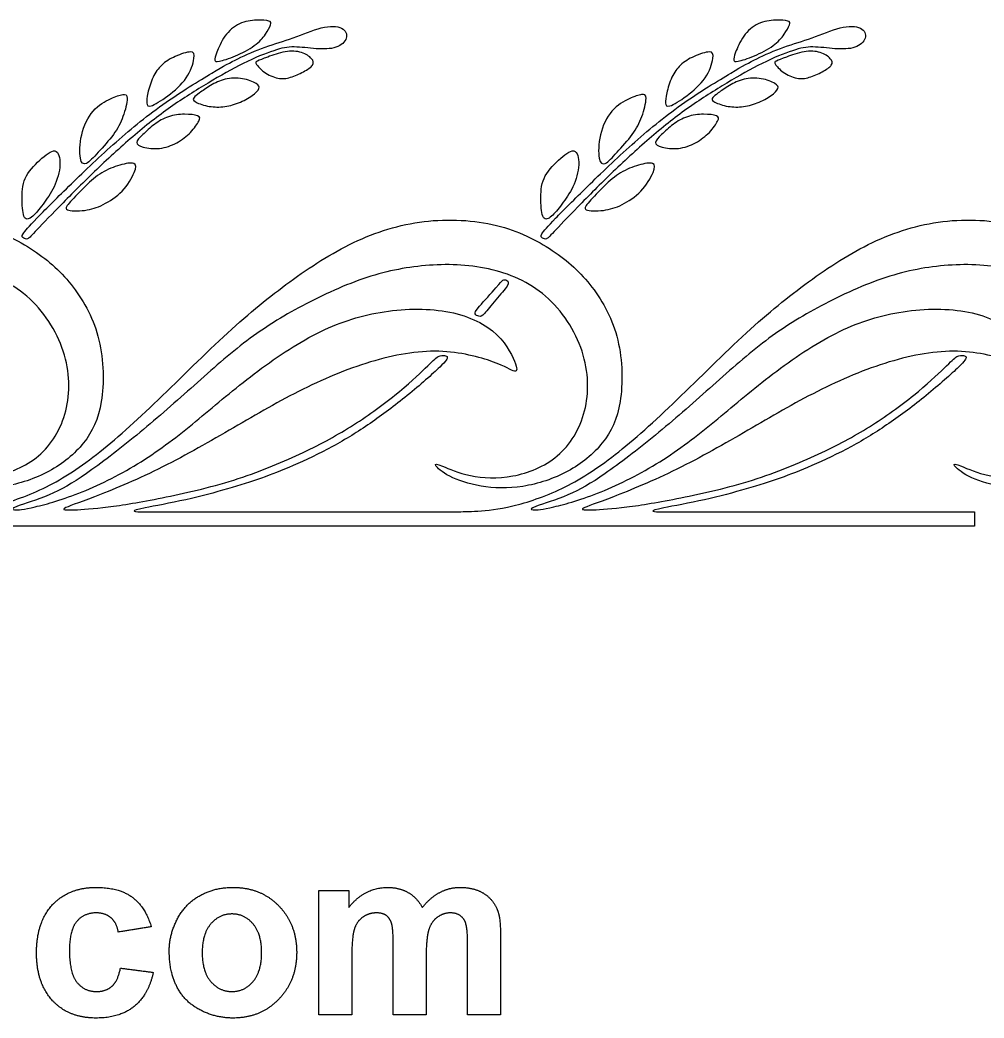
# Model space of a CAD drawing. Header units: millimetres. Extents: x -100 to 100, y -108 to 99.
# Drawn here: x 29.51 to 57.54, y -107.09 to -78.09 of the extents above; entities that cross this region are included whole.
import ezdxf

# ---------------------------------------------------------------- set-up
doc = ezdxf.new("R2010")
doc.units = ezdxf.units.MM
doc.header["$MEASUREMENT"] = 0
doc.layers.add('Default', color=18, linetype='Continuous')

msp = doc.modelspace()

# ---------------------------------------------------------------- linework, layer by layer
at = {"color": 5, "linetype": 'ByBlock', "lineweight": -2}
for points, knots in [([(35.093, -79.631), (34.732, -79.845), (34.174, -80.183), (33.661, -80.547), (33.148, -80.911), (32.679, -81.301), (32.222, -81.71), (31.765, -82.119), (31.318, -82.545), (30.933, -82.92), (30.548, -83.296), (30.225, -83.619), (30, -83.851), (29.776, -84.082), (29.65, -84.222), (29.603, -84.302), (29.556, -84.383), (29.586, -84.406), (29.656, -84.445), (29.695, -84.461), (29.773, -84.434), (29.812, -84.389), (30.099, -84.085), (30.348, -83.825), (30.953, -83.206), (31.667, -82.487), (32.42, -81.795), (32.79, -81.48), (33.159, -81.165), (33.522, -80.88), (33.888, -80.622), (34.255, -80.364), (34.626, -80.133), (34.982, -79.919), (35.337, -79.706), (35.678, -79.511), (36.005, -79.349), (36.333, -79.187), (36.648, -79.059), (36.887, -78.979), (37.125, -78.9), (37.287, -78.869), (37.482, -78.871), (37.678, -78.872), (37.906, -78.905), (38.122, -78.921), (38.339, -78.936), (38.542, -78.933), (38.698, -78.88), (38.854, -78.827), (38.963, -78.724), (38.997, -78.614), (39.03, -78.504), (38.988, -78.387), (38.862, -78.325), (38.735, -78.264), (38.523, -78.258), (38.021, -78.381), (37.73, -78.509), (37.178, -78.707), (36.916, -78.777), (36.64, -78.876), (36.364, -78.975), (36.074, -79.104), (35.846, -79.214), (35.619, -79.324), (35.455, -79.416), (35.093, -79.631)], [0, 0, 0, 0, 0.038462, 0.038462, 0.038462, 0.076923, 0.076923, 0.076923, 0.115385, 0.115385, 0.115385, 0.153846, 0.153846, 0.153846, 0.192308, 0.192308, 0.192308, 0.230769, 0.230769, 0.269231, 0.269231, 0.307692, 0.307692, 0.346154, 0.346154, 0.384615, 0.423077, 0.423077, 0.423077, 0.461538, 0.461538, 0.461538, 0.5, 0.5, 0.5, 0.538462, 0.538462, 0.538462, 0.576923, 0.576923, 0.576923, 0.615385, 0.615385, 0.615385, 0.653846, 0.653846, 0.653846, 0.692308, 0.692308, 0.692308, 0.730769, 0.730769, 0.730769, 0.769231, 0.769231, 0.769231, 0.807692, 0.807692, 0.846154, 0.846154, 0.884615, 0.884615, 0.884615, 0.923077, 0.923077, 0.923077, 1, 1, 1, 1]), ([(35.234, -79.026), (35.28, -78.902), (35.359, -78.717), (35.471, -78.56), (35.584, -78.403), (35.729, -78.274), (35.892, -78.198), (36.055, -78.122), (36.236, -78.099), (36.392, -78.092), (36.549, -78.086), (36.68, -78.097), (36.747, -78.117), (36.815, -78.136), (36.819, -78.164), (36.796, -78.229), (36.772, -78.294), (36.72, -78.396), (36.646, -78.503), (36.571, -78.611), (36.473, -78.723), (36.323, -78.833), (36.172, -78.942), (35.968, -79.048), (35.778, -79.129), (35.588, -79.21), (35.411, -79.266), (35.21, -79.306), (35.186, -79.291), (35.181, -79.252), (35.175, -79.213), (35.188, -79.15), (35.234, -79.026)], [0, 0, 0, 0, 0.083333, 0.083333, 0.083333, 0.166667, 0.166667, 0.166667, 0.25, 0.25, 0.25, 0.333333, 0.333333, 0.333333, 0.416667, 0.416667, 0.416667, 0.5, 0.5, 0.5, 0.583333, 0.583333, 0.583333, 0.666667, 0.666667, 0.666667, 0.75, 0.75, 0.833333, 0.833333, 0.833333, 1, 1, 1, 1]), ([(50.174, -79.631), (49.813, -79.845), (49.255, -80.183), (48.742, -80.547), (48.228, -80.911), (47.76, -81.301), (46.845, -82.119), (46.399, -82.545), (46.014, -82.92), (45.629, -83.296), (45.305, -83.619), (45.081, -83.851), (44.856, -84.082), (44.731, -84.222), (44.683, -84.302), (44.636, -84.383), (44.667, -84.406), (44.736, -84.445), (44.776, -84.461), (44.815, -84.447), (44.854, -84.434), (44.932, -84.344), (45.428, -83.825), (45.731, -83.516), (46.033, -83.206), (46.39, -82.847), (46.757, -82.494), (47.124, -82.141), (47.5, -81.795), (47.87, -81.48), (48.24, -81.165), (48.602, -80.88), (48.969, -80.622), (49.336, -80.364), (49.707, -80.133), (50.062, -79.919), (50.418, -79.706), (50.758, -79.511), (51.086, -79.349), (51.414, -79.187), (51.729, -79.059), (51.967, -78.979), (52.206, -78.9), (52.368, -78.869), (52.563, -78.871), (52.758, -78.872), (52.987, -78.905), (53.203, -78.921), (53.419, -78.936), (53.623, -78.933), (53.779, -78.88), (53.935, -78.827), (54.044, -78.724), (54.077, -78.614), (54.111, -78.504), (54.069, -78.387), (53.942, -78.325), (53.815, -78.264), (53.603, -78.258), (53.101, -78.381), (52.811, -78.509), (52.535, -78.608), (52.259, -78.707), (51.997, -78.777), (51.72, -78.876), (51.444, -78.975), (51.154, -79.104), (50.927, -79.214), (50.7, -79.324), (50.535, -79.416), (50.174, -79.631)], [0, 0, 0, 0, 0.038462, 0.038462, 0.038462, 0.076923, 0.076923, 0.115385, 0.115385, 0.115385, 0.153846, 0.153846, 0.153846, 0.192308, 0.192308, 0.192308, 0.230769, 0.230769, 0.269231, 0.269231, 0.269231, 0.307692, 0.346154, 0.346154, 0.346154, 0.384615, 0.384615, 0.384615, 0.423077, 0.423077, 0.423077, 0.461538, 0.461538, 0.461538, 0.5, 0.5, 0.5, 0.538462, 0.538462, 0.538462, 0.576923, 0.576923, 0.576923, 0.615385, 0.615385, 0.615385, 0.653846, 0.653846, 0.653846, 0.692308, 0.692308, 0.692308, 0.730769, 0.730769, 0.730769, 0.769231, 0.769231, 0.769231, 0.807692, 0.807692, 0.846154, 0.846154, 0.846154, 0.884615, 0.884615, 0.884615, 0.923077, 0.923077, 0.923077, 1, 1, 1, 1]), ([(50.314, -79.026), (50.36, -78.902), (50.44, -78.717), (50.552, -78.56), (50.664, -78.403), (50.809, -78.274), (50.972, -78.198), (51.135, -78.122), (51.317, -78.099), (51.473, -78.092), (51.629, -78.086), (51.76, -78.097), (51.828, -78.117), (51.895, -78.136), (51.9, -78.164), (51.852, -78.294), (51.801, -78.396), (51.726, -78.503), (51.651, -78.611), (51.554, -78.723), (51.403, -78.833), (51.253, -78.942), (51.049, -79.048), (50.859, -79.129), (50.668, -79.21), (50.491, -79.266), (50.391, -79.286), (50.29, -79.306), (50.267, -79.291), (50.261, -79.252), (50.255, -79.213), (50.268, -79.15), (50.314, -79.026)], [0, 0, 0, 0, 0.083333, 0.083333, 0.083333, 0.166667, 0.166667, 0.166667, 0.25, 0.25, 0.25, 0.333333, 0.333333, 0.333333, 0.416667, 0.416667, 0.5, 0.5, 0.5, 0.583333, 0.583333, 0.583333, 0.666667, 0.666667, 0.666667, 0.75, 0.75, 0.75, 0.833333, 0.833333, 0.833333, 1, 1, 1, 1]), ([(33.231, -80.205), (33.262, -80.072), (33.316, -79.897), (33.382, -79.753), (33.449, -79.609), (33.528, -79.496), (33.74, -79.299), (33.872, -79.216), (34.185, -79.075), (34.366, -79.016), (34.57, -79.013), (34.592, -79.069), (34.57, -79.209), (34.548, -79.348), (34.481, -79.571), (34.345, -79.771), (34.21, -79.97), (34.006, -80.146), (33.811, -80.291), (33.616, -80.436), (33.429, -80.55), (33.326, -80.584), (33.223, -80.617), (33.203, -80.57), (33.198, -80.5), (33.192, -80.43), (33.2, -80.338), (33.231, -80.205)], [0, 0, 0, 0, 0.090909, 0.090909, 0.090909, 0.181818, 0.181818, 0.272727, 0.272727, 0.363636, 0.363636, 0.454545, 0.454545, 0.454545, 0.545455, 0.545455, 0.545455, 0.636364, 0.636364, 0.636364, 0.727273, 0.727273, 0.727273, 0.818182, 0.818182, 0.818182, 1, 1, 1, 1]), ([(36.714, -79.163), (36.857, -79.111), (37.045, -79.043), (37.221, -79.013), (37.398, -78.983), (37.562, -78.991), (37.695, -79.032), (37.827, -79.074), (37.928, -79.147), (38.044, -79.277), (38.059, -79.333), (37.972, -79.458), (37.871, -79.528), (37.752, -79.592), (37.634, -79.656), (37.498, -79.715), (37.375, -79.752), (37.252, -79.789), (37.14, -79.804), (37.01, -79.778), (36.881, -79.751), (36.733, -79.683), (36.618, -79.603), (36.504, -79.523), (36.423, -79.431), (36.388, -79.376), (36.353, -79.322), (36.365, -79.305), (36.419, -79.279), (36.473, -79.252), (36.571, -79.216), (36.714, -79.163)], [0, 0, 0, 0, 0.083333, 0.083333, 0.083333, 0.166667, 0.166667, 0.166667, 0.25, 0.25, 0.333333, 0.333333, 0.416667, 0.416667, 0.416667, 0.5, 0.5, 0.5, 0.583333, 0.583333, 0.583333, 0.666667, 0.666667, 0.666667, 0.75, 0.75, 0.75, 0.833333, 0.833333, 0.833333, 1, 1, 1, 1]), ([(48.312, -80.205), (48.343, -80.072), (48.396, -79.897), (48.463, -79.753), (48.529, -79.609), (48.609, -79.496), (48.82, -79.299), (48.952, -79.216), (49.109, -79.146), (49.265, -79.075), (49.447, -79.016), (49.65, -79.013), (49.673, -79.069), (49.65, -79.209), (49.628, -79.348), (49.561, -79.571), (49.426, -79.771), (49.29, -79.97), (49.087, -80.146), (48.696, -80.436), (48.51, -80.55), (48.406, -80.584), (48.303, -80.617), (48.284, -80.57), (48.278, -80.5), (48.272, -80.43), (48.281, -80.338), (48.312, -80.205)], [0, 0, 0, 0, 0.090909, 0.090909, 0.090909, 0.181818, 0.181818, 0.272727, 0.272727, 0.272727, 0.363636, 0.363636, 0.454545, 0.454545, 0.454545, 0.545455, 0.545455, 0.545455, 0.636364, 0.636364, 0.727273, 0.727273, 0.727273, 0.818182, 0.818182, 0.818182, 1, 1, 1, 1]), ([(51.794, -79.163), (51.937, -79.111), (52.126, -79.043), (52.302, -79.013), (52.478, -78.983), (52.643, -78.991), (52.775, -79.032), (52.908, -79.074), (53.008, -79.147), (53.066, -79.212), (53.124, -79.277), (53.139, -79.333), (53.053, -79.458), (52.951, -79.528), (52.833, -79.592), (52.714, -79.656), (52.579, -79.715), (52.455, -79.752), (52.332, -79.789), (52.22, -79.804), (52.091, -79.778), (51.961, -79.751), (51.813, -79.683), (51.699, -79.603), (51.585, -79.523), (51.504, -79.431), (51.469, -79.376), (51.434, -79.322), (51.445, -79.305), (51.499, -79.279), (51.554, -79.252), (51.651, -79.216), (51.794, -79.163)], [0, 0, 0, 0, 0.083333, 0.083333, 0.083333, 0.166667, 0.166667, 0.166667, 0.25, 0.25, 0.25, 0.333333, 0.333333, 0.416667, 0.416667, 0.416667, 0.5, 0.5, 0.5, 0.583333, 0.583333, 0.583333, 0.666667, 0.666667, 0.666667, 0.75, 0.75, 0.75, 0.833333, 0.833333, 0.833333, 1, 1, 1, 1]), ([(34.731, -80.208), (34.812, -80.149), (34.927, -80.068), (35.054, -79.992), (35.181, -79.916), (35.32, -79.845), (35.479, -79.807), (35.638, -79.769), (35.817, -79.765), (35.98, -79.794), (36.143, -79.822), (36.291, -79.884), (36.375, -79.935), (36.459, -79.986), (36.48, -80.026), (36.434, -80.138), (36.367, -80.209), (36.262, -80.284), (36.157, -80.359), (36.013, -80.439), (35.715, -80.556), (35.56, -80.594), (35.408, -80.609), (35.256, -80.624), (35.107, -80.617), (34.96, -80.587), (34.814, -80.556), (34.67, -80.502), (34.535, -80.412), (34.543, -80.377), (34.572, -80.341), (34.6, -80.305), (34.649, -80.267), (34.731, -80.208)], [0, 0, 0, 0, 0.076923, 0.076923, 0.076923, 0.153846, 0.153846, 0.153846, 0.230769, 0.230769, 0.230769, 0.307692, 0.307692, 0.307692, 0.384615, 0.384615, 0.461538, 0.461538, 0.461538, 0.538462, 0.538462, 0.615385, 0.615385, 0.615385, 0.692308, 0.692308, 0.692308, 0.769231, 0.769231, 0.846154, 0.846154, 0.846154, 1, 1, 1, 1]), ([(49.811, -80.208), (49.893, -80.149), (50.007, -80.068), (50.134, -79.992), (50.261, -79.916), (50.401, -79.845), (50.559, -79.807), (50.718, -79.769), (50.897, -79.765), (51.06, -79.794), (51.223, -79.822), (51.371, -79.884), (51.456, -79.935), (51.54, -79.986), (51.561, -80.026), (51.538, -80.082), (51.515, -80.138), (51.448, -80.209), (51.343, -80.284), (51.237, -80.359), (51.094, -80.439), (50.795, -80.556), (50.64, -80.594), (50.336, -80.624), (50.187, -80.617), (50.041, -80.587), (49.894, -80.556), (49.751, -80.502), (49.615, -80.412), (49.624, -80.377), (49.652, -80.341), (49.681, -80.305), (49.73, -80.267), (49.811, -80.208)], [0, 0, 0, 0, 0.076923, 0.076923, 0.076923, 0.153846, 0.153846, 0.153846, 0.230769, 0.230769, 0.230769, 0.307692, 0.307692, 0.307692, 0.384615, 0.384615, 0.384615, 0.461538, 0.461538, 0.461538, 0.538462, 0.538462, 0.615385, 0.615385, 0.692308, 0.692308, 0.692308, 0.769231, 0.769231, 0.846154, 0.846154, 0.846154, 1, 1, 1, 1]), ([(31.307, -81.423), (31.368, -81.164), (31.485, -80.91), (31.64, -80.732), (31.795, -80.553), (31.987, -80.45), (32.142, -80.379), (32.297, -80.308), (32.414, -80.269), (32.498, -80.256), (32.581, -80.244), (32.631, -80.258), (32.63, -80.373), (32.629, -80.489), (32.576, -80.707), (32.507, -80.895), (32.439, -81.083), (32.355, -81.242), (32.228, -81.415), (32.101, -81.588), (31.931, -81.775), (31.789, -81.931)], [1, 1, 1, 1, 1.0909091, 1.0909091, 1.0909091, 1.1818182, 1.1818182, 1.1818182, 1.2727273, 1.2727273, 1.2727273, 1.3636364, 1.3636364, 1.3636364, 1.4545455, 1.4545455, 1.4545455, 1.5454545, 1.5454545, 1.5454545, 1.6363636, 1.6363636, 1.6363636, 1.6363636]), ([(46.387, -81.423), (46.448, -81.164), (46.566, -80.91), (46.72, -80.732), (46.875, -80.553), (47.068, -80.45), (47.222, -80.379), (47.377, -80.308), (47.494, -80.269), (47.578, -80.256), (47.662, -80.244), (47.712, -80.258), (47.711, -80.373), (47.709, -80.489), (47.656, -80.707), (47.588, -80.895), (47.519, -81.083), (47.436, -81.242), (47.309, -81.415), (47.182, -81.588), (46.842, -81.962), (46.613, -82.213), (46.525, -82.255), (46.437, -82.296), (46.376, -82.255), (46.348, -82.101), (46.32, -81.948), (46.326, -81.683), (46.387, -81.423)], [0, 0, 0, 0, 0.090909, 0.090909, 0.090909, 0.181818, 0.181818, 0.181818, 0.272727, 0.272727, 0.272727, 0.363636, 0.363636, 0.363636, 0.454545, 0.454545, 0.454545, 0.545455, 0.545455, 0.545455, 0.636364, 0.727273, 0.727273, 0.727273, 0.818182, 0.818182, 0.818182, 1, 1, 1, 1]), ([(33.082, -81.417), (33.178, -81.324), (33.294, -81.214), (33.42, -81.12), (33.546, -81.026), (33.683, -80.948), (33.981, -80.849), (34.143, -80.828), (34.299, -80.827), (34.454, -80.825), (34.603, -80.843), (34.752, -80.902), (34.752, -80.942), (34.71, -81.026), (34.667, -81.11), (34.582, -81.237), (34.471, -81.352), (34.359, -81.468), (34.221, -81.573), (33.914, -81.737), (33.746, -81.797), (33.572, -81.817), (33.398, -81.836), (33.22, -81.815), (33.096, -81.783), (32.973, -81.75), (32.905, -81.705), (32.908, -81.645), (32.912, -81.585), (32.987, -81.51), (33.082, -81.417)], [0, 0, 0, 0, 0.083333, 0.083333, 0.083333, 0.166667, 0.166667, 0.25, 0.25, 0.25, 0.333333, 0.333333, 0.416667, 0.416667, 0.416667, 0.5, 0.5, 0.5, 0.583333, 0.583333, 0.666667, 0.666667, 0.666667, 0.75, 0.75, 0.75, 0.833333, 0.833333, 0.833333, 1, 1, 1, 1]), ([(48.163, -81.417), (48.258, -81.324), (48.374, -81.214), (48.627, -81.026), (48.763, -80.948), (49.062, -80.849), (49.224, -80.828), (49.379, -80.827), (49.535, -80.825), (49.684, -80.843), (49.833, -80.902), (49.833, -80.942), (49.79, -81.026), (49.748, -81.11), (49.663, -81.237), (49.551, -81.352), (49.44, -81.468), (49.302, -81.573), (49.148, -81.655), (48.995, -81.737), (48.826, -81.797), (48.652, -81.817), (48.479, -81.836), (48.3, -81.815), (48.177, -81.783), (48.053, -81.75), (47.985, -81.705), (47.989, -81.645), (47.992, -81.585), (48.067, -81.51), (48.163, -81.417)], [0, 0, 0, 0, 0.083333, 0.083333, 0.166667, 0.166667, 0.25, 0.25, 0.25, 0.333333, 0.333333, 0.416667, 0.416667, 0.416667, 0.5, 0.5, 0.5, 0.583333, 0.583333, 0.583333, 0.666667, 0.666667, 0.666667, 0.75, 0.75, 0.75, 0.833333, 0.833333, 0.833333, 1, 1, 1, 1]), ([(31.789, -81.931), (31.647, -82.087), (31.532, -82.213), (31.445, -82.255), (31.357, -82.296), (31.295, -82.255), (31.268, -82.101), (31.24, -81.948), (31.245, -81.683), (31.307, -81.423)], [0.6363636, 0.6363636, 0.6363636, 0.6363636, 0.7272727, 0.7272727, 0.7272727, 0.8181818, 0.8181818, 0.8181818, 1, 1, 1, 1]), ([(30.183, -83.44), (30.291, -83.295), (30.411, -83.13), (30.505, -82.931), (30.598, -82.732), (30.665, -82.497), (30.685, -82.087), (30.637, -81.911), (30.53, -81.892), (30.422, -81.872), (30.255, -82.009), (30.088, -82.164), (29.92, -82.319), (29.753, -82.492), (29.577, -82.888), (29.569, -83.111), (29.573, -83.324), (29.577, -83.538), (29.594, -83.741), (29.7, -83.909), (29.789, -83.872), (29.883, -83.791), (29.976, -83.71), (30.074, -83.585), (30.183, -83.44)], [0, 0, 0, 0, 0.1, 0.1, 0.1, 0.2, 0.2, 0.3, 0.3, 0.3, 0.4, 0.4, 0.4, 0.5, 0.5, 0.6, 0.6, 0.6, 0.7, 0.7, 0.8, 0.8, 0.8, 1, 1, 1, 1]), ([(45.263, -83.44), (45.372, -83.295), (45.492, -83.13), (45.585, -82.931), (45.679, -82.732), (45.746, -82.497), (45.755, -82.292), (45.765, -82.087), (45.718, -81.911), (45.61, -81.892), (45.503, -81.872), (45.336, -82.009), (45.168, -82.164), (45.001, -82.319), (44.833, -82.492), (44.658, -82.888), (44.649, -83.111), (44.654, -83.324), (44.658, -83.538), (44.675, -83.741), (44.781, -83.909), (44.87, -83.872), (44.963, -83.791), (45.057, -83.71), (45.154, -83.585), (45.263, -83.44)], [0, 0, 0, 0, 0.1, 0.1, 0.1, 0.2, 0.2, 0.2, 0.3, 0.3, 0.3, 0.4, 0.4, 0.4, 0.5, 0.5, 0.6, 0.6, 0.6, 0.7, 0.7, 0.8, 0.8, 0.8, 1, 1, 1, 1]), ([(30.986, -83.363), (31.097, -83.239), (31.258, -83.065), (31.415, -82.912), (31.572, -82.759), (31.725, -82.628), (31.893, -82.527), (32.061, -82.426), (32.244, -82.355), (32.414, -82.305), (32.584, -82.256), (32.742, -82.228), (32.82, -82.257), (32.898, -82.285), (32.896, -82.37), (32.833, -82.521), (32.77, -82.672), (32.644, -82.888), (32.481, -83.06), (32.318, -83.232), (32.117, -83.36), (31.933, -83.451), (31.75, -83.542), (31.584, -83.595), (31.39, -83.619), (31.195, -83.644), (30.972, -83.639), (30.892, -83.6), (30.812, -83.561), (30.874, -83.487), (30.986, -83.363)], [0, 0, 0, 0, 0.090909, 0.090909, 0.090909, 0.181818, 0.181818, 0.181818, 0.272727, 0.272727, 0.272727, 0.363636, 0.363636, 0.363636, 0.454545, 0.454545, 0.454545, 0.545455, 0.545455, 0.545455, 0.636364, 0.636364, 0.636364, 0.727273, 0.727273, 0.727273, 0.818182, 0.818182, 0.818182, 1, 1, 1, 1]), ([(46.066, -83.363), (46.178, -83.239), (46.338, -83.065), (46.495, -82.912), (46.652, -82.759), (46.805, -82.628), (46.973, -82.527), (47.142, -82.426), (47.324, -82.355), (47.494, -82.305), (47.665, -82.256), (47.822, -82.228), (47.9, -82.257), (47.978, -82.285), (47.977, -82.37), (47.913, -82.521), (47.85, -82.672), (47.724, -82.888), (47.561, -83.06), (47.398, -83.232), (47.197, -83.36), (46.831, -83.542), (46.665, -83.595), (46.47, -83.619), (46.276, -83.644), (46.052, -83.639), (45.972, -83.6), (45.892, -83.561), (45.955, -83.487), (46.066, -83.363)], [0, 0, 0, 0, 0.090909, 0.090909, 0.090909, 0.181818, 0.181818, 0.181818, 0.272727, 0.272727, 0.272727, 0.363636, 0.363636, 0.363636, 0.454545, 0.454545, 0.454545, 0.545455, 0.545455, 0.545455, 0.636364, 0.636364, 0.727273, 0.727273, 0.727273, 0.818182, 0.818182, 0.818182, 1, 1, 1, 1]), ([(12.02, -92.377), (12.21, -92.377), (12.4, -92.377), (12.662, -92.36), (12.924, -92.344), (13.259, -92.31), (13.678, -92.21), (14.098, -92.109), (14.603, -91.942), (15.105, -91.701), (15.607, -91.459), (16.106, -91.144), (16.653, -90.717), (17.2, -90.291), (17.794, -89.752), (18.449, -89.123), (19.105, -88.494), (19.821, -87.775), (21.11, -86.592), (21.682, -86.129), (22.275, -85.697), (22.867, -85.265), (23.481, -84.863), (24.129, -84.555), (24.778, -84.247), (25.461, -84.032), (26.177, -83.945), (26.892, -83.859), (27.639, -83.901), (28.28, -84.057), (28.92, -84.213), (29.452, -84.484), (29.906, -84.786), (30.359, -85.089), (30.733, -85.424), (31.059, -85.85), (31.385, -86.277), (31.664, -86.796), (31.808, -87.391), (31.951, -87.987), (31.96, -88.659), (31.876, -89.176), (31.792, -89.694), (31.617, -90.056), (31.101, -90.701), (30.76, -90.982), (30.357, -91.2), (29.954, -91.417), (29.489, -91.571), (29.051, -91.641), (28.613, -91.71), (28.203, -91.696), (27.839, -91.635), (27.475, -91.574), (27.157, -91.465), (26.927, -91.346), (26.697, -91.228), (26.554, -91.1), (26.517, -91.04), (26.479, -90.98), (26.546, -90.988), (26.892, -91.125), (27.171, -91.253), (27.525, -91.327), (27.879, -91.401), (28.309, -91.42), (28.758, -91.338), (29.207, -91.256), (29.676, -91.072), (30.426, -90.433), (30.708, -89.978), (30.843, -89.448), (30.978, -88.918), (30.967, -88.313), (30.77, -87.716), (30.574, -87.119), (30.191, -86.531), (29.71, -86.114), (29.229, -85.697), (28.649, -85.452), (28.048, -85.32), (27.447, -85.189), (26.825, -85.173), (26.22, -85.224), (25.615, -85.276), (25.026, -85.396), (24.401, -85.61), (23.777, -85.825), (23.115, -86.135), (22.531, -86.451), (21.947, -86.768), (21.439, -87.092), (20.932, -87.482), (20.424, -87.872), (19.916, -88.33), (19.398, -88.792), (18.879, -89.253), (18.349, -89.719), (17.3, -90.581), (16.781, -90.977), (16.363, -91.267), (15.945, -91.557), (15.627, -91.741), (15.278, -91.889), (14.929, -92.037), (14.55, -92.148), (14.363, -92.219), (14.176, -92.29), (14.182, -92.321), (14.273, -92.327), (14.363, -92.332), (14.539, -92.313), (14.872, -92.235), (15.205, -92.157), (15.696, -92.02), (16.243, -91.8), (16.79, -91.579), (17.392, -91.275), (17.951, -90.924), (18.511, -90.572), (19.027, -90.174), (20.05, -89.334), (20.558, -88.893), (21.13, -88.454), (21.701, -88.015), (22.337, -87.577), (22.948, -87.255), (23.559, -86.933), (24.145, -86.726), (24.781, -86.606), (25.417, -86.486), (26.103, -86.453), (27.305, -86.628), (27.821, -86.838), (28.172, -87.125), (28.524, -87.412), (28.71, -87.778), (28.803, -88.002), (28.895, -88.227), (28.892, -88.31), (28.804, -88.292), (28.716, -88.274), (28.543, -88.154), (27.798, -87.884), (27.227, -87.733), (26.605, -87.716), (25.983, -87.7), (25.311, -87.817), (23.927, -88.235), (23.216, -88.536), (22.531, -88.882), (21.846, -89.228), (21.188, -89.618), (20.51, -90.012), (19.833, -90.405), (19.135, -90.801), (18.449, -91.139), (17.763, -91.476), (17.088, -91.755), (16.112, -92.131), (15.811, -92.229), (15.727, -92.279), (15.643, -92.33), (15.777, -92.332), (16.009, -92.323), (16.24, -92.313), (16.569, -92.29), (16.992, -92.238), (17.414, -92.185), (17.93, -92.101), (18.564, -91.974), (19.197, -91.847), (19.947, -91.677), (20.647, -91.457), (21.347, -91.236), (21.997, -90.966), (22.556, -90.705), (23.115, -90.444), (23.584, -90.193), (24.043, -89.907), (24.502, -89.621), (24.951, -89.301), (25.329, -88.995), (25.707, -88.69), (26.013, -88.4), (26.214, -88.206), (26.415, -88.012), (26.51, -87.914), (26.666, -87.825), (26.727, -87.833), (26.773, -87.842), (26.819, -87.85), (26.85, -87.859), (26.853, -87.892), (26.856, -87.925), (26.831, -87.984), (26.631, -88.178), (26.432, -88.372), (26.058, -88.701), (25.691, -88.999), (25.324, -89.298), (24.965, -89.566), (24.609, -89.81), (24.253, -90.054), (23.902, -90.274), (23.519, -90.482), (23.135, -90.689), (22.719, -90.885), (22.026, -91.187), (21.749, -91.295), (21.449, -91.4), (21.149, -91.505), (20.827, -91.609), (20.462, -91.715), (20.098, -91.821), (19.69, -91.929), (19.249, -92.028), (18.808, -92.126), (18.332, -92.214), (18.068, -92.267), (17.804, -92.321), (17.751, -92.341), (17.75, -92.355), (17.749, -92.37), (17.801, -92.38), (17.949, -92.383), (18.098, -92.385), (18.343, -92.381), (18.589, -92.377)], [5, 5, 5, 5, 5.0125, 5.0125, 5.0125, 5.025, 5.025, 5.025, 5.0375, 5.0375, 5.0375, 5.05, 5.05, 5.05, 5.0625, 5.0625, 5.0625, 5.075, 5.075, 5.0875, 5.0875, 5.0875, 5.1, 5.1, 5.1, 5.1125, 5.1125, 5.1125, 5.125, 5.125, 5.125, 5.1375, 5.1375, 5.1375, 5.15, 5.15, 5.15, 5.1625, 5.1625, 5.1625, 5.175, 5.175, 5.175, 5.1875, 5.1875, 5.2, 5.2, 5.2, 5.2125, 5.2125, 5.2125, 5.225, 5.225, 5.225, 5.2375, 5.2375, 5.2375, 5.25, 5.25, 5.25, 5.2625, 5.2625, 5.275, 5.275, 5.275, 5.2875, 5.2875, 5.2875, 5.3, 5.3, 5.3125, 5.3125, 5.3125, 5.325, 5.325, 5.325, 5.3375, 5.3375, 5.3375, 5.35, 5.35, 5.35, 5.3625, 5.3625, 5.3625, 5.375, 5.375, 5.375, 5.3875, 5.3875, 5.3875, 5.4, 5.4, 5.4, 5.4125, 5.4125, 5.4125, 5.425, 5.425, 5.4375, 5.4375, 5.4375, 5.45, 5.45, 5.45, 5.4625, 5.4625, 5.4625, 5.475, 5.475, 5.475, 5.4875, 5.4875, 5.4875, 5.5, 5.5, 5.5, 5.5125, 5.5125, 5.5125, 5.525, 5.525, 5.5375, 5.5375, 5.5375, 5.55, 5.55, 5.55, 5.5625, 5.5625, 5.5625, 5.575, 5.575, 5.5875, 5.5875, 5.5875, 5.6, 5.6, 5.6, 5.6125, 5.6125, 5.6125, 5.625, 5.625, 5.6375, 5.6375, 5.6375, 5.65, 5.65, 5.6625, 5.6625, 5.6625, 5.675, 5.675, 5.675, 5.6875, 5.6875, 5.6875, 5.7, 5.7, 5.7125, 5.7125, 5.7125, 5.725, 5.725, 5.725, 5.7375, 5.7375, 5.7375, 5.75, 5.75, 5.75, 5.7625, 5.7625, 5.7625, 5.775, 5.775, 5.775, 5.7875, 5.7875, 5.7875, 5.8, 5.8, 5.8, 5.8125, 5.8125, 5.8125, 5.825, 5.825, 5.8375, 5.8375, 5.8375, 5.85, 5.85, 5.85, 5.8625, 5.8625, 5.8625, 5.875, 5.875, 5.875, 5.8875, 5.8875, 5.8875, 5.9, 5.9, 5.9, 5.9125, 5.9125, 5.925, 5.925, 5.925, 5.9375, 5.9375, 5.9375, 5.95, 5.95, 5.95, 5.9625, 5.9625, 5.9625, 5.975, 5.975, 5.975, 5.9875, 5.9875, 5.9875, 6, 6, 6, 6]), ([(27.101, -92.377), (27.29, -92.377), (27.48, -92.377), (28.004, -92.344), (28.339, -92.31), (28.759, -92.21), (29.179, -92.109), (29.684, -91.942), (30.186, -91.701), (30.688, -91.459), (31.187, -91.144), (31.733, -90.717), (32.28, -90.291), (32.874, -89.752), (33.53, -89.123), (34.185, -88.494), (34.902, -87.775), (35.546, -87.184), (36.191, -86.592), (36.762, -86.129), (37.355, -85.697), (37.948, -85.265), (38.561, -84.863), (39.21, -84.555), (39.858, -84.247), (40.542, -84.032), (41.257, -83.945), (41.972, -83.859), (42.72, -83.901), (43.36, -84.057), (44, -84.213), (44.533, -84.484), (44.986, -84.786), (45.439, -85.089), (45.813, -85.424), (46.139, -85.85), (46.466, -86.277), (46.745, -86.796), (46.888, -87.391), (47.032, -87.987), (47.04, -88.659), (46.957, -89.176), (46.873, -89.694), (46.697, -90.056), (46.181, -90.701), (45.841, -90.982), (45.438, -91.2), (45.035, -91.417), (44.569, -91.571), (44.131, -91.641), (43.693, -91.71), (43.283, -91.696), (42.919, -91.635), (42.555, -91.574), (42.237, -91.465), (42.007, -91.346), (41.777, -91.228), (41.635, -91.1), (41.597, -91.04), (41.56, -90.98), (41.627, -90.988), (41.799, -91.056), (41.972, -91.125), (42.251, -91.253), (42.606, -91.327), (42.96, -91.401), (43.389, -91.42), (43.838, -91.338), (44.287, -91.256), (44.756, -91.072), (45.131, -90.752), (45.506, -90.433), (45.788, -89.978), (45.923, -89.448), (46.059, -88.918), (46.047, -88.313), (45.654, -87.119), (45.272, -86.531), (44.791, -86.114), (44.31, -85.697), (43.73, -85.452), (43.129, -85.32), (42.528, -85.189), (41.905, -85.173), (41.3, -85.224), (40.695, -85.276), (40.106, -85.396), (39.482, -85.61), (38.857, -85.825), (38.196, -86.135), (37.027, -86.768), (36.52, -87.092), (36.012, -87.482), (35.504, -87.872), (34.997, -88.33), (34.478, -88.792), (33.959, -89.253), (33.429, -89.719), (32.905, -90.15), (32.381, -90.581), (31.862, -90.977), (31.443, -91.267), (31.025, -91.557), (30.707, -91.741), (30.01, -92.037), (29.63, -92.148), (29.257, -92.29), (29.262, -92.321), (29.353, -92.327), (29.444, -92.332), (29.619, -92.313), (30.286, -92.157), (30.777, -92.02), (31.324, -91.8), (31.87, -91.579), (32.473, -91.275), (33.032, -90.924), (33.591, -90.572), (34.107, -90.174), (34.619, -89.754), (35.131, -89.334), (35.638, -88.893), (36.782, -88.015), (37.418, -87.577), (38.639, -86.933), (39.225, -86.726), (39.861, -86.606), (40.497, -86.486), (41.183, -86.453), (42.385, -86.628), (42.901, -86.838), (43.604, -87.412), (43.791, -87.778), (43.883, -88.002), (43.975, -88.227), (43.972, -88.31), (43.884, -88.292), (43.797, -88.274), (43.624, -88.154), (42.879, -87.884), (42.307, -87.733), (41.685, -87.716), (41.063, -87.7), (40.391, -87.817), (39.699, -88.026), (39.008, -88.235), (38.296, -88.536), (37.612, -88.882), (36.927, -89.228), (36.269, -89.618), (35.591, -90.012), (34.913, -90.405), (34.216, -90.801), (33.53, -91.139), (32.844, -91.476), (32.169, -91.755), (31.681, -91.943), (31.192, -92.131), (30.891, -92.229), (30.724, -92.33), (30.858, -92.332), (31.321, -92.313), (31.65, -92.29), (32.072, -92.238), (32.495, -92.185), (33.011, -92.101), (33.644, -91.974), (34.277, -91.847), (35.027, -91.677), (35.728, -91.457), (36.428, -91.236), (37.078, -90.966), (37.637, -90.705), (38.196, -90.444), (38.665, -90.193), (39.123, -89.907), (39.582, -89.621), (40.031, -89.301), (40.409, -88.995), (40.787, -88.69), (41.094, -88.4), (41.495, -88.012), (41.59, -87.914), (41.746, -87.825), (41.808, -87.833), (41.854, -87.842), (41.9, -87.85), (41.931, -87.859), (41.933, -87.892), (41.936, -87.925), (41.911, -87.984), (41.712, -88.178), (41.512, -88.372), (41.138, -88.701), (40.772, -88.999), (40.405, -89.298), (40.045, -89.566), (39.69, -89.81), (39.334, -90.054), (38.982, -90.274), (38.215, -90.689), (37.8, -90.885), (37.107, -91.187), (36.829, -91.295), (36.529, -91.4), (36.23, -91.505), (35.907, -91.609), (35.543, -91.715), (35.178, -91.821), (34.771, -91.929), (34.33, -92.028), (33.888, -92.126), (33.413, -92.214), (33.148, -92.267), (32.884, -92.321), (32.831, -92.341), (32.83, -92.355), (32.83, -92.37), (32.881, -92.38), (33.03, -92.383), (33.178, -92.385), (33.424, -92.381), (33.669, -92.377)], [7, 7, 7, 7, 7.0125, 7.0125, 7.025, 7.025, 7.025, 7.0375, 7.0375, 7.0375, 7.05, 7.05, 7.05, 7.0625, 7.0625, 7.0625, 7.075, 7.075, 7.075, 7.0875, 7.0875, 7.0875, 7.1, 7.1, 7.1, 7.1125, 7.1125, 7.1125, 7.125, 7.125, 7.125, 7.1375, 7.1375, 7.1375, 7.15, 7.15, 7.15, 7.1625, 7.1625, 7.1625, 7.175, 7.175, 7.175, 7.1875, 7.1875, 7.2, 7.2, 7.2, 7.2125, 7.2125, 7.2125, 7.225, 7.225, 7.225, 7.2375, 7.2375, 7.2375, 7.25, 7.25, 7.25, 7.2625, 7.2625, 7.2625, 7.275, 7.275, 7.275, 7.2875, 7.2875, 7.2875, 7.3, 7.3, 7.3, 7.3125, 7.3125, 7.3125, 7.325, 7.325, 7.3375, 7.3375, 7.3375, 7.35, 7.35, 7.35, 7.3625, 7.3625, 7.3625, 7.375, 7.375, 7.375, 7.3875, 7.3875, 7.4, 7.4, 7.4, 7.4125, 7.4125, 7.4125, 7.425, 7.425, 7.425, 7.4375, 7.4375, 7.4375, 7.45, 7.45, 7.4625, 7.4625, 7.475, 7.475, 7.475, 7.4875, 7.4875, 7.5, 7.5, 7.5, 7.5125, 7.5125, 7.5125, 7.525, 7.525, 7.525, 7.5375, 7.5375, 7.55, 7.55, 7.5625, 7.5625, 7.5625, 7.575, 7.575, 7.5875, 7.5875, 7.6, 7.6, 7.6, 7.6125, 7.6125, 7.6125, 7.625, 7.625, 7.6375, 7.6375, 7.6375, 7.65, 7.65, 7.65, 7.6625, 7.6625, 7.6625, 7.675, 7.675, 7.675, 7.6875, 7.6875, 7.6875, 7.7, 7.7, 7.7, 7.7125, 7.7125, 7.725, 7.725, 7.7375, 7.7375, 7.7375, 7.75, 7.75, 7.75, 7.7625, 7.7625, 7.7625, 7.775, 7.775, 7.775, 7.7875, 7.7875, 7.7875, 7.8, 7.8, 7.8, 7.8125, 7.8125, 7.825, 7.825, 7.8375, 7.8375, 7.8375, 7.85, 7.85, 7.85, 7.8625, 7.8625, 7.8625, 7.875, 7.875, 7.875, 7.8875, 7.8875, 7.8875, 7.9, 7.9, 7.9125, 7.9125, 7.925, 7.925, 7.925, 7.9375, 7.9375, 7.9375, 7.95, 7.95, 7.95, 7.9625, 7.9625, 7.9625, 7.975, 7.975, 7.975, 7.9875, 7.9875, 7.9875, 8, 8, 8, 8]), ([(42.181, -92.377), (42.371, -92.377), (42.561, -92.377), (42.823, -92.36), (43.085, -92.344), (43.42, -92.31), (43.839, -92.21), (44.259, -92.109), (44.764, -91.942), (45.266, -91.701), (45.768, -91.459), (46.267, -91.144), (46.814, -90.717), (47.361, -90.291), (47.955, -89.752), (48.61, -89.123), (49.266, -88.494), (49.982, -87.775), (51.271, -86.592), (51.843, -86.129), (52.435, -85.697), (53.028, -85.265), (53.642, -84.863), (54.29, -84.555), (54.939, -84.247), (55.622, -84.032), (56.337, -83.945), (57.053, -83.859), (57.8, -83.901), (58.44, -84.057), (59.081, -84.213), (59.613, -84.484), (60.067, -84.786), (60.52, -85.089), (60.894, -85.424), (61.22, -85.85), (61.546, -86.277), (61.825, -86.796), (61.969, -87.391), (62.112, -87.987), (62.121, -88.659), (62.037, -89.176), (61.953, -89.694), (61.778, -90.056), (61.262, -90.701), (60.921, -90.982), (60.518, -91.2), (60.115, -91.417), (59.65, -91.571), (59.212, -91.641), (58.774, -91.71), (58.364, -91.696), (58, -91.635), (57.636, -91.574), (57.318, -91.465), (57.088, -91.346), (56.858, -91.228), (56.715, -91.1), (56.678, -91.04), (56.64, -90.98), (56.707, -90.988), (57.053, -91.125), (57.332, -91.253), (57.686, -91.327), (58.04, -91.401), (58.47, -91.42), (58.919, -91.338), (59.368, -91.256), (59.836, -91.072), (60.212, -90.752), (60.587, -90.433), (60.868, -89.978), (61.139, -88.918), (61.128, -88.313), (60.931, -87.716), (60.735, -87.119), (60.352, -86.531), (59.871, -86.114), (59.39, -85.697), (58.81, -85.452), (58.209, -85.32), (57.608, -85.189), (56.986, -85.173), (56.381, -85.224), (55.775, -85.276), (55.187, -85.396), (54.562, -85.61), (53.937, -85.825), (53.276, -86.135), (52.692, -86.451), (52.108, -86.768), (51.6, -87.092), (51.093, -87.482), (50.585, -87.872), (50.077, -88.33), (49.558, -88.792), (49.04, -89.253), (48.51, -89.719), (47.985, -90.15), (47.461, -90.581), (46.942, -90.977), (46.524, -91.267), (46.106, -91.557), (45.788, -91.741), (45.439, -91.889), (45.09, -92.037), (44.711, -92.148), (44.524, -92.219), (44.337, -92.29), (44.343, -92.321), (44.433, -92.327), (44.524, -92.332), (44.7, -92.313), (45.033, -92.235), (45.366, -92.157), (45.857, -92.02), (46.404, -91.8), (46.951, -91.579), (47.553, -91.275), (48.112, -90.924), (48.672, -90.572), (49.188, -90.174), (50.211, -89.334), (50.719, -88.893), (51.291, -88.454), (51.862, -88.015), (52.498, -87.577), (53.72, -86.933), (54.306, -86.726), (54.942, -86.606), (55.577, -86.486), (56.264, -86.453), (57.466, -86.628), (57.982, -86.838), (58.333, -87.125), (58.685, -87.412), (58.871, -87.778), (58.963, -88.002), (59.056, -88.227), (59.053, -88.31), (58.965, -88.292), (58.877, -88.274), (58.704, -88.154), (57.959, -87.884), (57.388, -87.733), (56.766, -87.716), (56.144, -87.7), (55.471, -87.817), (54.088, -88.235), (53.377, -88.536), (52.692, -88.882), (52.007, -89.228), (51.349, -89.618), (50.671, -90.012), (49.994, -90.405), (49.296, -90.801), (48.61, -91.139), (47.924, -91.476), (47.249, -91.755), (46.761, -91.943), (46.273, -92.131), (45.972, -92.229), (45.888, -92.279), (45.804, -92.33), (45.938, -92.332), (46.17, -92.323), (46.401, -92.313), (46.73, -92.29), (47.153, -92.238), (47.575, -92.185), (48.091, -92.101), (48.725, -91.974), (49.358, -91.847), (50.108, -91.677), (50.808, -91.457), (51.508, -91.236), (52.158, -90.966), (52.717, -90.705), (53.276, -90.444), (53.745, -90.193), (54.204, -89.907), (54.663, -89.621), (55.112, -89.301), (55.49, -88.995), (55.867, -88.69), (56.174, -88.4), (56.375, -88.206), (56.576, -88.012), (56.671, -87.914), (56.827, -87.825), (56.888, -87.833), (56.934, -87.842), (56.98, -87.85), (57.011, -87.859), (57.014, -87.892), (57.017, -87.925), (56.992, -87.984), (56.792, -88.178), (56.593, -88.372), (56.219, -88.701), (55.852, -88.999), (55.485, -89.298), (55.126, -89.566), (54.77, -89.81), (54.414, -90.054), (54.063, -90.274), (53.679, -90.482), (53.296, -90.689), (52.88, -90.885), (52.187, -91.187), (51.91, -91.295), (51.31, -91.505), (50.988, -91.609), (50.623, -91.715), (50.259, -91.821), (49.851, -91.929), (48.969, -92.126), (48.493, -92.214), (48.229, -92.267), (47.965, -92.321), (47.911, -92.341), (47.911, -92.355), (47.91, -92.37), (47.962, -92.38), (48.11, -92.383), (48.259, -92.385), (48.504, -92.381), (48.75, -92.377)], [9, 9, 9, 9, 9.0125, 9.0125, 9.0125, 9.025, 9.025, 9.025, 9.0375, 9.0375, 9.0375, 9.05, 9.05, 9.05, 9.0625, 9.0625, 9.0625, 9.075, 9.075, 9.0875, 9.0875, 9.0875, 9.1, 9.1, 9.1, 9.1125, 9.1125, 9.1125, 9.125, 9.125, 9.125, 9.1375, 9.1375, 9.1375, 9.15, 9.15, 9.15, 9.1625, 9.1625, 9.1625, 9.175, 9.175, 9.175, 9.1875, 9.1875, 9.2, 9.2, 9.2, 9.2125, 9.2125, 9.2125, 9.225, 9.225, 9.225, 9.2375, 9.2375, 9.2375, 9.25, 9.25, 9.25, 9.2625, 9.2625, 9.275, 9.275, 9.275, 9.2875, 9.2875, 9.2875, 9.3, 9.3, 9.3, 9.3125, 9.3125, 9.325, 9.325, 9.325, 9.3375, 9.3375, 9.3375, 9.35, 9.35, 9.35, 9.3625, 9.3625, 9.3625, 9.375, 9.375, 9.375, 9.3875, 9.3875, 9.3875, 9.4, 9.4, 9.4, 9.4125, 9.4125, 9.4125, 9.425, 9.425, 9.425, 9.4375, 9.4375, 9.4375, 9.45, 9.45, 9.45, 9.4625, 9.4625, 9.4625, 9.475, 9.475, 9.475, 9.4875, 9.4875, 9.4875, 9.5, 9.5, 9.5, 9.5125, 9.5125, 9.5125, 9.525, 9.525, 9.5375, 9.5375, 9.5375, 9.55, 9.55, 9.5625, 9.5625, 9.5625, 9.575, 9.575, 9.5875, 9.5875, 9.5875, 9.6, 9.6, 9.6, 9.6125, 9.6125, 9.6125, 9.625, 9.625, 9.6375, 9.6375, 9.6375, 9.65, 9.65, 9.6625, 9.6625, 9.6625, 9.675, 9.675, 9.675, 9.6875, 9.6875, 9.6875, 9.7, 9.7, 9.7, 9.7125, 9.7125, 9.7125, 9.725, 9.725, 9.725, 9.7375, 9.7375, 9.7375, 9.75, 9.75, 9.75, 9.7625, 9.7625, 9.7625, 9.775, 9.775, 9.775, 9.7875, 9.7875, 9.7875, 9.8, 9.8, 9.8, 9.8125, 9.8125, 9.8125, 9.825, 9.825, 9.8375, 9.8375, 9.8375, 9.85, 9.85, 9.85, 9.8625, 9.8625, 9.8625, 9.875, 9.875, 9.875, 9.8875, 9.8875, 9.8875, 9.9, 9.9, 9.9, 9.9125, 9.9125, 9.925, 9.925, 9.9375, 9.9375, 9.9375, 9.95, 9.95, 9.9625, 9.9625, 9.9625, 9.975, 9.975, 9.975, 9.9875, 9.9875, 9.9875, 10, 10, 10, 10]), ([(43.348, -85.871), (43.219, -86.018), (42.996, -86.26), (42.873, -86.404), (42.751, -86.548), (42.728, -86.592), (42.756, -86.662), (42.806, -86.687), (42.852, -86.697), (42.898, -86.707), (42.94, -86.701), (43.018, -86.617), (43.096, -86.534), (43.211, -86.372), (43.47, -86.062), (43.615, -85.915), (43.732, -85.722), (43.704, -85.678), (43.668, -85.654), (43.632, -85.63), (43.587, -85.627), (43.548, -85.651), (43.509, -85.675), (43.476, -85.725), (43.348, -85.871)], [0, 0, 0, 0, 0.1, 0.1, 0.1, 0.2, 0.2, 0.3, 0.3, 0.3, 0.4, 0.4, 0.4, 0.5, 0.5, 0.6, 0.6, 0.7, 0.7, 0.7, 0.8, 0.8, 0.8, 1, 1, 1, 1])]:
    msp.add_open_spline(points, degree=3, knots=knots, dxfattribs=at)
for points in [[(33.669, -92.377), (33.669, -92.377), (42.181, -92.377), (42.181, -92.377)], [(48.75, -92.377), (48.75, -92.377), (57.262, -92.377), (57.262, -92.377)], [(57.262, -92.377), (57.262, -92.377), (57.262, -92.795), (57.262, -92.795)], [(42.181, -92.795), (42.181, -92.795), (27.101, -92.795), (27.101, -92.795)], [(57.262, -92.795), (57.262, -92.795), (42.181, -92.795), (42.181, -92.795)]]:
    msp.add_open_spline(points, degree=3, dxfattribs=at)
at = {"layer": 'Default', "color": 5}
for points in [[(30.463, -103.797), (30.932, -103.296), (31.731, -103.296)], [(31.731, -103.296), (32.386, -103.296), (32.772, -103.578)], [(34.085, -104.216), (34.318, -103.768), (34.746, -103.532)], [(34.746, -103.532), (35.173, -103.296), (35.7, -103.296)], [(35.7, -103.296), (36.515, -103.296), (37.035, -103.832)], [(38.204, -103.389), (38.636, -103.389), (39.068, -103.389)], [(38.204, -107), (38.204, -105.194), (38.204, -103.389)], [(39.068, -103.878), (39.54, -103.296), (40.191, -103.296)], [(39.068, -103.389), (39.068, -103.634), (39.068, -103.878)], [(40.191, -103.296), (40.537, -103.296), (40.791, -103.441)], [(40.791, -103.441), (41.046, -103.586), (41.209, -103.878)], [(41.209, -103.878), (41.445, -103.586), (41.719, -103.441)], [(41.719, -103.441), (41.993, -103.296), (42.304, -103.296)], [(42.304, -103.296), (42.7, -103.296), (42.974, -103.458)], [(42.974, -103.458), (43.248, -103.62), (43.384, -103.934)], [(29.994, -105.198), (29.994, -104.298), (30.463, -103.797)], [(32.772, -103.578), (33.158, -103.861), (33.327, -104.438)], [(37.035, -103.832), (37.556, -104.367), (37.556, -105.184)], [(31.725, -104.037), (31.371, -104.037), (31.161, -104.288)], [(32.157, -104.177), (31.99, -104.037), (31.725, -104.037)], [(35.674, -104.068), (35.308, -104.068), (35.058, -104.358)], [(36.289, -104.358), (36.041, -104.068), (35.674, -104.068)], [(39.874, -104.037), (39.657, -104.037), (39.484, -104.156)], [(40.159, -104.112), (40.054, -104.037), (39.874, -104.037)], [(40.314, -104.34), (40.264, -104.187), (40.159, -104.112)], [(42.024, -104.037), (41.825, -104.037), (41.651, -104.16)], [(42.427, -104.241), (42.296, -104.037), (42.024, -104.037)], [(43.384, -103.934), (43.481, -104.166), (43.481, -104.684)], [(31.161, -104.288), (30.951, -104.539), (30.951, -105.127)], [(32.37, -104.593), (32.323, -104.316), (32.157, -104.177)], [(33.852, -105.143), (33.852, -104.664), (34.085, -104.216)], [(35.058, -104.358), (34.809, -104.649), (34.809, -105.194)], [(36.537, -105.188), (36.537, -104.649), (36.289, -104.358)], [(39.484, -104.156), (39.31, -104.275), (39.235, -104.5)], [(40.364, -105.02), (40.364, -104.493), (40.314, -104.34)], [(41.651, -104.16), (41.476, -104.282), (41.398, -104.518)], [(42.525, -104.935), (42.525, -104.398), (42.427, -104.241)], [(33.327, -104.438), (32.849, -104.515), (32.37, -104.593)], [(39.235, -104.5), (39.16, -104.724), (39.16, -105.245)], [(41.398, -104.518), (41.321, -104.755), (41.321, -105.265)], [(43.481, -104.684), (43.481, -105.842), (43.481, -107)], [(42.525, -107), (42.525, -105.967), (42.525, -104.935)], [(30.463, -106.59), (29.994, -106.087), (29.994, -105.198)], [(30.951, -105.127), (30.951, -105.781), (31.166, -106.051)], [(34.085, -106.205), (33.852, -105.769), (33.852, -105.143)], [(34.809, -105.194), (34.809, -105.74), (35.058, -106.031)], [(36.289, -106.031), (36.537, -105.74), (36.537, -105.188)], [(37.556, -105.184), (37.556, -106.008), (37.03, -106.551)], [(39.16, -105.245), (39.16, -106.122), (39.16, -107)], [(40.364, -107), (40.364, -106.01), (40.364, -105.02)], [(41.321, -105.265), (41.321, -106.132), (41.321, -107)], [(32.188, -106.168), (32.361, -106.015), (32.432, -105.642)], [(32.432, -105.642), (32.91, -105.704), (33.389, -105.765)], [(33.389, -105.765), (33.243, -106.422), (32.83, -106.757)], [(31.166, -106.051), (31.381, -106.321), (31.744, -106.321)], [(35.058, -106.031), (35.308, -106.321), (35.674, -106.321)], [(35.674, -106.321), (36.041, -106.321), (36.289, -106.031)], [(31.744, -106.321), (32.015, -106.321), (32.188, -106.168)], [(34.766, -106.867), (34.318, -106.641), (34.085, -106.205)], [(31.722, -107.093), (30.932, -107.093), (30.463, -106.59)], [(37.03, -106.551), (36.505, -107.093), (35.707, -107.093)], [(32.83, -106.757), (32.417, -107.093), (31.722, -107.093)], [(35.707, -107.093), (35.214, -107.093), (34.766, -106.867)], [(39.16, -107), (38.682, -107), (38.204, -107)], [(41.321, -107), (40.843, -107), (40.364, -107)], [(43.481, -107), (43.003, -107), (42.525, -107)]]:
    msp.add_open_spline(points, degree=2, dxfattribs=at)

doc.saveas('drawing.dxf')
